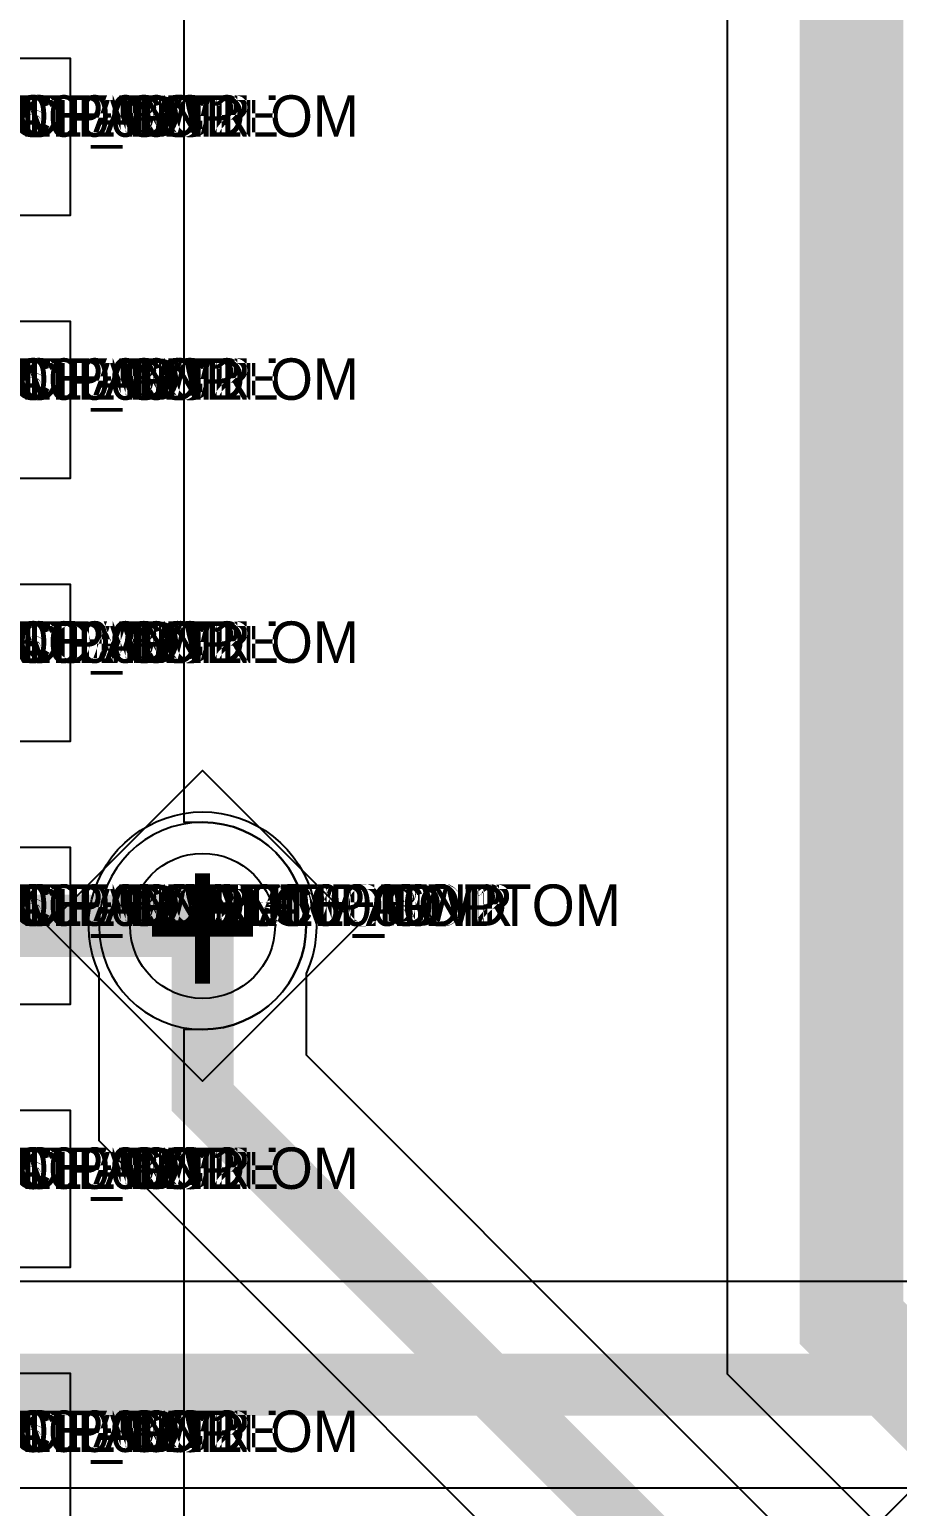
# Model space of a CAD drawing. Extents: x 0 to 323, y 0 to 320.
# Drawn here: x 147.14 to 151.33, y 241.92 to 249.05 of the extents above; entities that cross this region are included whole.
import ezdxf
from ezdxf.enums import TextEntityAlignment as Align

# ---------------------------------------------------------------- set-up
doc = ezdxf.new("R2010")
doc.units = 0
doc.header["$MEASUREMENT"] = 0
doc.layers.get('0').update_dxf_attribs({"linetype": 'CONTINUOUS'})
for name, color, linetype in [('CDN_FIGURES', 7, 'CONTINUOUS'), ('ETCH_BOTTOM', 7, 'CONTINUOUS'), ('ETCH_GND', 3, 'CONTINUOUS'), ('ETCH_INT1', 4, 'CONTINUOUS'), ('ETCH_INT2', 5, 'CONTINUOUS'), ('ETCH_PWR', 6, 'CONTINUOUS'), ('ETCH_TOP', 2, 'CONTINUOUS'), ('MANUFACTURING_NCLEGEND-1-6', 8, 'CONTINUOUS')]:
    doc.layers.add(name, color=color, linetype=linetype)

# ---------------------------------------------------------------- blocks, each defined once
blk = doc.blocks.new('PAD_INFO')
for tag in ['SHAPE_TYPE', 'PAD_HEIGHT', 'PAD_LAYER', 'PAD_TYPE', 'PAD_WIDTH']:
    blk.add_attdef(tag, (0, 0), '', height=0.2)
at = {"flags": 2}
blk.add_attdef('CDN_TYPE', (0, 0), '', height=0.2, dxfattribs=at)
blk = doc.blocks.new('DRILL_INFO')
at = {"flags": 2}
blk.add_attdef('CDN_TYPE', (0, 0), '', height=0.2, dxfattribs=at)
for tag in ['FSHAPE', 'FCHAR', 'DRILL_HEIGHT', 'DIAMETER', 'PLATED', 'DRILL_WIDTH']:
    blk.add_attdef(tag, (0, 0), '', height=0.2)
blk = doc.blocks.new('VIA0700X0300')
at = {"layer": 'ETCH_BOTTOM'}
blk.add_circle((0, 0), 0.35, dxfattribs=at)
at = {"layer": 'ETCH_GND'}
blk.add_circle((0, 0), 0.35, dxfattribs=at)
at = {"layer": 'ETCH_INT1'}
blk.add_circle((0, 0), 0.35, dxfattribs=at)
at = {"layer": 'ETCH_INT2'}
blk.add_circle((0, 0), 0.35, dxfattribs=at)
at = {"layer": 'ETCH_PWR'}
blk.add_circle((0, 0), 0.35, dxfattribs=at)
at = {"layer": 'ETCH_TOP'}
blk.add_circle((0, 0), 0.35, dxfattribs=at)
ref = blk.add_blockref('PAD_INFO', (0, 0))
ref.add_attrib('PAD_LAYER', 'ETCH_TOP', (0, 0), dxfattribs={"height": 0.2})
ref.add_attrib('SHAPE_TYPE', 'NULL', (0, 0), dxfattribs={"height": 0.2})
ref.add_attrib('PAD_TYPE', 'ANTIPAD', (0, 0), dxfattribs={"height": 0.2})
ref.add_attrib('PAD_WIDTH', '0.000000', (0, 0), dxfattribs={"height": 0.2})
ref.add_attrib('PAD_HEIGHT', '0.000000', (0, 0), dxfattribs={"height": 0.2})
ref = blk.add_blockref('PAD_INFO', (0, 0))
ref.add_attrib('PAD_LAYER', 'ETCH_GND', (0, 0), dxfattribs={"height": 0.2})
ref.add_attrib('SHAPE_TYPE', 'NULL', (0, 0), dxfattribs={"height": 0.2})
ref.add_attrib('PAD_TYPE', 'ANTIPAD', (0, 0), dxfattribs={"height": 0.2})
ref.add_attrib('PAD_WIDTH', '0.000000', (0, 0), dxfattribs={"height": 0.2})
ref.add_attrib('PAD_HEIGHT', '0.000000', (0, 0), dxfattribs={"height": 0.2})
ref = blk.add_blockref('PAD_INFO', (0, 0))
ref.add_attrib('PAD_LAYER', 'ETCH_INT1', (0, 0), dxfattribs={"height": 0.2})
ref.add_attrib('SHAPE_TYPE', 'NULL', (0, 0), dxfattribs={"height": 0.2})
ref.add_attrib('PAD_TYPE', 'ANTIPAD', (0, 0), dxfattribs={"height": 0.2})
ref.add_attrib('PAD_WIDTH', '0.000000', (0, 0), dxfattribs={"height": 0.2})
ref.add_attrib('PAD_HEIGHT', '0.000000', (0, 0), dxfattribs={"height": 0.2})
ref = blk.add_blockref('PAD_INFO', (0, 0))
ref.add_attrib('PAD_LAYER', 'ETCH_INT2', (0, 0), dxfattribs={"height": 0.2})
ref.add_attrib('SHAPE_TYPE', 'NULL', (0, 0), dxfattribs={"height": 0.2})
ref.add_attrib('PAD_TYPE', 'ANTIPAD', (0, 0), dxfattribs={"height": 0.2})
ref.add_attrib('PAD_WIDTH', '0.000000', (0, 0), dxfattribs={"height": 0.2})
ref.add_attrib('PAD_HEIGHT', '0.000000', (0, 0), dxfattribs={"height": 0.2})
ref = blk.add_blockref('PAD_INFO', (0, 0))
ref.add_attrib('PAD_LAYER', 'ETCH_PWR', (0, 0), dxfattribs={"height": 0.2})
ref.add_attrib('SHAPE_TYPE', 'NULL', (0, 0), dxfattribs={"height": 0.2})
ref.add_attrib('PAD_TYPE', 'ANTIPAD', (0, 0), dxfattribs={"height": 0.2})
ref.add_attrib('PAD_WIDTH', '0.000000', (0, 0), dxfattribs={"height": 0.2})
ref.add_attrib('PAD_HEIGHT', '0.000000', (0, 0), dxfattribs={"height": 0.2})
ref = blk.add_blockref('PAD_INFO', (0, 0))
ref.add_attrib('PAD_LAYER', 'ETCH_BOTTOM', (0, 0), dxfattribs={"height": 0.2})
ref.add_attrib('SHAPE_TYPE', 'NULL', (0, 0), dxfattribs={"height": 0.2})
ref.add_attrib('PAD_TYPE', 'ANTIPAD', (0, 0), dxfattribs={"height": 0.2})
ref.add_attrib('PAD_WIDTH', '0.000000', (0, 0), dxfattribs={"height": 0.2})
ref.add_attrib('PAD_HEIGHT', '0.000000', (0, 0), dxfattribs={"height": 0.2})
ref = blk.add_blockref('PAD_INFO', (0, 0))
ref.add_attrib('PAD_LAYER', 'ETCH_TOP', (0, 0), dxfattribs={"height": 0.2})
ref.add_attrib('SHAPE_TYPE', 'NULL', (0, 0), dxfattribs={"height": 0.2})
ref.add_attrib('PAD_TYPE', 'THERMAL', (0, 0), dxfattribs={"height": 0.2})
ref.add_attrib('PAD_WIDTH', '0.000000', (0, 0), dxfattribs={"height": 0.2})
ref.add_attrib('PAD_HEIGHT', '0.000000', (0, 0), dxfattribs={"height": 0.2})
ref = blk.add_blockref('PAD_INFO', (0, 0))
ref.add_attrib('PAD_LAYER', 'ETCH_GND', (0, 0), dxfattribs={"height": 0.2})
ref.add_attrib('SHAPE_TYPE', 'NULL', (0, 0), dxfattribs={"height": 0.2})
ref.add_attrib('PAD_TYPE', 'THERMAL', (0, 0), dxfattribs={"height": 0.2})
ref.add_attrib('PAD_WIDTH', '0.000000', (0, 0), dxfattribs={"height": 0.2})
ref.add_attrib('PAD_HEIGHT', '0.000000', (0, 0), dxfattribs={"height": 0.2})
ref = blk.add_blockref('PAD_INFO', (0, 0))
ref.add_attrib('PAD_LAYER', 'ETCH_INT1', (0, 0), dxfattribs={"height": 0.2})
ref.add_attrib('SHAPE_TYPE', 'NULL', (0, 0), dxfattribs={"height": 0.2})
ref.add_attrib('PAD_TYPE', 'THERMAL', (0, 0), dxfattribs={"height": 0.2})
ref.add_attrib('PAD_WIDTH', '0.000000', (0, 0), dxfattribs={"height": 0.2})
ref.add_attrib('PAD_HEIGHT', '0.000000', (0, 0), dxfattribs={"height": 0.2})
ref = blk.add_blockref('PAD_INFO', (0, 0))
ref.add_attrib('PAD_LAYER', 'ETCH_INT2', (0, 0), dxfattribs={"height": 0.2})
ref.add_attrib('SHAPE_TYPE', 'NULL', (0, 0), dxfattribs={"height": 0.2})
ref.add_attrib('PAD_TYPE', 'THERMAL', (0, 0), dxfattribs={"height": 0.2})
ref.add_attrib('PAD_WIDTH', '0.000000', (0, 0), dxfattribs={"height": 0.2})
ref.add_attrib('PAD_HEIGHT', '0.000000', (0, 0), dxfattribs={"height": 0.2})
ref = blk.add_blockref('PAD_INFO', (0, 0))
ref.add_attrib('PAD_LAYER', 'ETCH_PWR', (0, 0), dxfattribs={"height": 0.2})
ref.add_attrib('SHAPE_TYPE', 'NULL', (0, 0), dxfattribs={"height": 0.2})
ref.add_attrib('PAD_TYPE', 'THERMAL', (0, 0), dxfattribs={"height": 0.2})
ref.add_attrib('PAD_WIDTH', '0.000000', (0, 0), dxfattribs={"height": 0.2})
ref.add_attrib('PAD_HEIGHT', '0.000000', (0, 0), dxfattribs={"height": 0.2})
ref = blk.add_blockref('PAD_INFO', (0, 0))
ref.add_attrib('PAD_LAYER', 'ETCH_BOTTOM', (0, 0), dxfattribs={"height": 0.2})
ref.add_attrib('SHAPE_TYPE', 'NULL', (0, 0), dxfattribs={"height": 0.2})
ref.add_attrib('PAD_TYPE', 'THERMAL', (0, 0), dxfattribs={"height": 0.2})
ref.add_attrib('PAD_WIDTH', '0.000000', (0, 0), dxfattribs={"height": 0.2})
ref.add_attrib('PAD_HEIGHT', '0.000000', (0, 0), dxfattribs={"height": 0.2})
ref = blk.add_blockref('PAD_INFO', (0, 0))
ref.add_attrib('PAD_LAYER', 'ETCH_TOP', (0, 0), dxfattribs={"height": 0.2})
ref.add_attrib('SHAPE_TYPE', 'CIRCLE', (0, 0), dxfattribs={"height": 0.2})
ref.add_attrib('PAD_TYPE', 'REGULAR', (0, 0), dxfattribs={"height": 0.2})
ref.add_attrib('PAD_WIDTH', '0.700000', (0, 0), dxfattribs={"height": 0.2})
ref.add_attrib('PAD_HEIGHT', '0.700000', (0, 0), dxfattribs={"height": 0.2})
ref = blk.add_blockref('PAD_INFO', (0, 0))
ref.add_attrib('PAD_LAYER', 'ETCH_GND', (0, 0), dxfattribs={"height": 0.2})
ref.add_attrib('SHAPE_TYPE', 'CIRCLE', (0, 0), dxfattribs={"height": 0.2})
ref.add_attrib('PAD_TYPE', 'REGULAR', (0, 0), dxfattribs={"height": 0.2})
ref.add_attrib('PAD_WIDTH', '0.700000', (0, 0), dxfattribs={"height": 0.2})
ref.add_attrib('PAD_HEIGHT', '0.700000', (0, 0), dxfattribs={"height": 0.2})
ref = blk.add_blockref('PAD_INFO', (0, 0))
ref.add_attrib('PAD_LAYER', 'ETCH_INT1', (0, 0), dxfattribs={"height": 0.2})
ref.add_attrib('SHAPE_TYPE', 'CIRCLE', (0, 0), dxfattribs={"height": 0.2})
ref.add_attrib('PAD_TYPE', 'REGULAR', (0, 0), dxfattribs={"height": 0.2})
ref.add_attrib('PAD_WIDTH', '0.700000', (0, 0), dxfattribs={"height": 0.2})
ref.add_attrib('PAD_HEIGHT', '0.700000', (0, 0), dxfattribs={"height": 0.2})
ref = blk.add_blockref('PAD_INFO', (0, 0))
ref.add_attrib('PAD_LAYER', 'ETCH_INT2', (0, 0), dxfattribs={"height": 0.2})
ref.add_attrib('SHAPE_TYPE', 'CIRCLE', (0, 0), dxfattribs={"height": 0.2})
ref.add_attrib('PAD_TYPE', 'REGULAR', (0, 0), dxfattribs={"height": 0.2})
ref.add_attrib('PAD_WIDTH', '0.700000', (0, 0), dxfattribs={"height": 0.2})
ref.add_attrib('PAD_HEIGHT', '0.700000', (0, 0), dxfattribs={"height": 0.2})
ref = blk.add_blockref('PAD_INFO', (0, 0))
ref.add_attrib('PAD_LAYER', 'ETCH_PWR', (0, 0), dxfattribs={"height": 0.2})
ref.add_attrib('SHAPE_TYPE', 'CIRCLE', (0, 0), dxfattribs={"height": 0.2})
ref.add_attrib('PAD_TYPE', 'REGULAR', (0, 0), dxfattribs={"height": 0.2})
ref.add_attrib('PAD_WIDTH', '0.700000', (0, 0), dxfattribs={"height": 0.2})
ref.add_attrib('PAD_HEIGHT', '0.700000', (0, 0), dxfattribs={"height": 0.2})
ref = blk.add_blockref('PAD_INFO', (0, 0))
ref.add_attrib('PAD_LAYER', 'ETCH_BOTTOM', (0, 0), dxfattribs={"height": 0.2})
ref.add_attrib('SHAPE_TYPE', 'CIRCLE', (0, 0), dxfattribs={"height": 0.2})
ref.add_attrib('PAD_TYPE', 'REGULAR', (0, 0), dxfattribs={"height": 0.2})
ref.add_attrib('PAD_WIDTH', '0.700000', (0, 0), dxfattribs={"height": 0.2})
ref.add_attrib('PAD_HEIGHT', '0.700000', (0, 0), dxfattribs={"height": 0.2})
ref = blk.add_blockref('DRILL_INFO', (0, 0))
ref.add_attrib('DIAMETER', '0.300000', (0, 0), dxfattribs={"height": 0.2})
ref.add_attrib('PLATED', 'PLATED', (0, 0), dxfattribs={"height": 0.2})
ref.add_attrib('FSHAPE', 'DIAMOND', (0, 0), dxfattribs={"height": 0.2})
ref.add_attrib('FCHAR', '+', (0, 0), dxfattribs={"height": 0.2})
ref.add_attrib('DRILL_WIDTH', '1.500000', (0, 0), dxfattribs={"height": 0.2})
ref.add_attrib('DRILL_HEIGHT', '1.500000', (0, 0), dxfattribs={"height": 0.2})
for tag in ['CDN_TYPE', 'PIN']:
    blk.add_attdef(tag, (0, 0), '', height=0.2)
at = {"flags": 2}
for tag in ['PSTKNAME', 'BBV']:
    blk.add_attdef(tag, (0, 0), '', height=0.2, dxfattribs=at)
blk = doc.blocks.new('FIGURE_DIAMOND')
at = {"layer": 'CDN_FIGURES'}
blk.add_lwpolyline([(-0.5, 0), (0, 0.5), (0.5, 0), (0, -0.5)], close=True, dxfattribs=at)
blk = doc.blocks.new('RC1250X0760TS')
at = {"layer": 'ETCH_TOP'}
blk.add_lwpolyline([(-0.625, -0.38), (-0.625, 0.38), (0.625, 0.38), (0.625, -0.38)], close=True, dxfattribs=at)
ref = blk.add_blockref('PAD_INFO', (0, 0))
ref.add_attrib('PAD_LAYER', 'ETCH_TOP', (0, 0), dxfattribs={"height": 0.2})
ref.add_attrib('SHAPE_TYPE', 'NULL', (0, 0), dxfattribs={"height": 0.2})
ref.add_attrib('PAD_TYPE', 'ANTIPAD', (0, 0), dxfattribs={"height": 0.2})
ref.add_attrib('PAD_WIDTH', '0.000000', (0, 0), dxfattribs={"height": 0.2})
ref.add_attrib('PAD_HEIGHT', '0.000000', (0, 0), dxfattribs={"height": 0.2})
ref = blk.add_blockref('PAD_INFO', (0, 0))
ref.add_attrib('PAD_LAYER', 'ETCH_GND', (0, 0), dxfattribs={"height": 0.2})
ref.add_attrib('SHAPE_TYPE', 'NULL', (0, 0), dxfattribs={"height": 0.2})
ref.add_attrib('PAD_TYPE', 'ANTIPAD', (0, 0), dxfattribs={"height": 0.2})
ref.add_attrib('PAD_WIDTH', '0.000000', (0, 0), dxfattribs={"height": 0.2})
ref.add_attrib('PAD_HEIGHT', '0.000000', (0, 0), dxfattribs={"height": 0.2})
ref = blk.add_blockref('PAD_INFO', (0, 0))
ref.add_attrib('PAD_LAYER', 'ETCH_INT1', (0, 0), dxfattribs={"height": 0.2})
ref.add_attrib('SHAPE_TYPE', 'NULL', (0, 0), dxfattribs={"height": 0.2})
ref.add_attrib('PAD_TYPE', 'ANTIPAD', (0, 0), dxfattribs={"height": 0.2})
ref.add_attrib('PAD_WIDTH', '0.000000', (0, 0), dxfattribs={"height": 0.2})
ref.add_attrib('PAD_HEIGHT', '0.000000', (0, 0), dxfattribs={"height": 0.2})
ref = blk.add_blockref('PAD_INFO', (0, 0))
ref.add_attrib('PAD_LAYER', 'ETCH_INT2', (0, 0), dxfattribs={"height": 0.2})
ref.add_attrib('SHAPE_TYPE', 'NULL', (0, 0), dxfattribs={"height": 0.2})
ref.add_attrib('PAD_TYPE', 'ANTIPAD', (0, 0), dxfattribs={"height": 0.2})
ref.add_attrib('PAD_WIDTH', '0.000000', (0, 0), dxfattribs={"height": 0.2})
ref.add_attrib('PAD_HEIGHT', '0.000000', (0, 0), dxfattribs={"height": 0.2})
ref = blk.add_blockref('PAD_INFO', (0, 0))
ref.add_attrib('PAD_LAYER', 'ETCH_PWR', (0, 0), dxfattribs={"height": 0.2})
ref.add_attrib('SHAPE_TYPE', 'NULL', (0, 0), dxfattribs={"height": 0.2})
ref.add_attrib('PAD_TYPE', 'ANTIPAD', (0, 0), dxfattribs={"height": 0.2})
ref.add_attrib('PAD_WIDTH', '0.000000', (0, 0), dxfattribs={"height": 0.2})
ref.add_attrib('PAD_HEIGHT', '0.000000', (0, 0), dxfattribs={"height": 0.2})
ref = blk.add_blockref('PAD_INFO', (0, 0))
ref.add_attrib('PAD_LAYER', 'ETCH_BOTTOM', (0, 0), dxfattribs={"height": 0.2})
ref.add_attrib('SHAPE_TYPE', 'NULL', (0, 0), dxfattribs={"height": 0.2})
ref.add_attrib('PAD_TYPE', 'ANTIPAD', (0, 0), dxfattribs={"height": 0.2})
ref.add_attrib('PAD_WIDTH', '0.000000', (0, 0), dxfattribs={"height": 0.2})
ref.add_attrib('PAD_HEIGHT', '0.000000', (0, 0), dxfattribs={"height": 0.2})
ref = blk.add_blockref('PAD_INFO', (0, 0))
ref.add_attrib('PAD_LAYER', 'ETCH_TOP', (0, 0), dxfattribs={"height": 0.2})
ref.add_attrib('SHAPE_TYPE', 'NULL', (0, 0), dxfattribs={"height": 0.2})
ref.add_attrib('PAD_TYPE', 'THERMAL', (0, 0), dxfattribs={"height": 0.2})
ref.add_attrib('PAD_WIDTH', '0.000000', (0, 0), dxfattribs={"height": 0.2})
ref.add_attrib('PAD_HEIGHT', '0.000000', (0, 0), dxfattribs={"height": 0.2})
ref = blk.add_blockref('PAD_INFO', (0, 0))
ref.add_attrib('PAD_LAYER', 'ETCH_GND', (0, 0), dxfattribs={"height": 0.2})
ref.add_attrib('SHAPE_TYPE', 'NULL', (0, 0), dxfattribs={"height": 0.2})
ref.add_attrib('PAD_TYPE', 'THERMAL', (0, 0), dxfattribs={"height": 0.2})
ref.add_attrib('PAD_WIDTH', '0.000000', (0, 0), dxfattribs={"height": 0.2})
ref.add_attrib('PAD_HEIGHT', '0.000000', (0, 0), dxfattribs={"height": 0.2})
ref = blk.add_blockref('PAD_INFO', (0, 0))
ref.add_attrib('PAD_LAYER', 'ETCH_INT1', (0, 0), dxfattribs={"height": 0.2})
ref.add_attrib('SHAPE_TYPE', 'NULL', (0, 0), dxfattribs={"height": 0.2})
ref.add_attrib('PAD_TYPE', 'THERMAL', (0, 0), dxfattribs={"height": 0.2})
ref.add_attrib('PAD_WIDTH', '0.000000', (0, 0), dxfattribs={"height": 0.2})
ref.add_attrib('PAD_HEIGHT', '0.000000', (0, 0), dxfattribs={"height": 0.2})
ref = blk.add_blockref('PAD_INFO', (0, 0))
ref.add_attrib('PAD_LAYER', 'ETCH_INT2', (0, 0), dxfattribs={"height": 0.2})
ref.add_attrib('SHAPE_TYPE', 'NULL', (0, 0), dxfattribs={"height": 0.2})
ref.add_attrib('PAD_TYPE', 'THERMAL', (0, 0), dxfattribs={"height": 0.2})
ref.add_attrib('PAD_WIDTH', '0.000000', (0, 0), dxfattribs={"height": 0.2})
ref.add_attrib('PAD_HEIGHT', '0.000000', (0, 0), dxfattribs={"height": 0.2})
ref = blk.add_blockref('PAD_INFO', (0, 0))
ref.add_attrib('PAD_LAYER', 'ETCH_PWR', (0, 0), dxfattribs={"height": 0.2})
ref.add_attrib('SHAPE_TYPE', 'NULL', (0, 0), dxfattribs={"height": 0.2})
ref.add_attrib('PAD_TYPE', 'THERMAL', (0, 0), dxfattribs={"height": 0.2})
ref.add_attrib('PAD_WIDTH', '0.000000', (0, 0), dxfattribs={"height": 0.2})
ref.add_attrib('PAD_HEIGHT', '0.000000', (0, 0), dxfattribs={"height": 0.2})
ref = blk.add_blockref('PAD_INFO', (0, 0))
ref.add_attrib('PAD_LAYER', 'ETCH_BOTTOM', (0, 0), dxfattribs={"height": 0.2})
ref.add_attrib('SHAPE_TYPE', 'NULL', (0, 0), dxfattribs={"height": 0.2})
ref.add_attrib('PAD_TYPE', 'THERMAL', (0, 0), dxfattribs={"height": 0.2})
ref.add_attrib('PAD_WIDTH', '0.000000', (0, 0), dxfattribs={"height": 0.2})
ref.add_attrib('PAD_HEIGHT', '0.000000', (0, 0), dxfattribs={"height": 0.2})
ref = blk.add_blockref('PAD_INFO', (0, 0))
ref.add_attrib('PAD_LAYER', 'ETCH_TOP', (0, 0), dxfattribs={"height": 0.2})
ref.add_attrib('SHAPE_TYPE', 'RECTANGLE', (0, 0), dxfattribs={"height": 0.2})
ref.add_attrib('PAD_TYPE', 'REGULAR', (0, 0), dxfattribs={"height": 0.2})
ref.add_attrib('PAD_WIDTH', '1.250000', (0, 0), dxfattribs={"height": 0.2})
ref.add_attrib('PAD_HEIGHT', '0.760000', (0, 0), dxfattribs={"height": 0.2})
ref = blk.add_blockref('PAD_INFO', (0, 0))
ref.add_attrib('PAD_LAYER', 'ETCH_GND', (0, 0), dxfattribs={"height": 0.2})
ref.add_attrib('SHAPE_TYPE', 'NULL', (0, 0), dxfattribs={"height": 0.2})
ref.add_attrib('PAD_TYPE', 'REGULAR', (0, 0), dxfattribs={"height": 0.2})
ref.add_attrib('PAD_WIDTH', '0.000000', (0, 0), dxfattribs={"height": 0.2})
ref.add_attrib('PAD_HEIGHT', '0.000000', (0, 0), dxfattribs={"height": 0.2})
ref = blk.add_blockref('PAD_INFO', (0, 0))
ref.add_attrib('PAD_LAYER', 'ETCH_INT1', (0, 0), dxfattribs={"height": 0.2})
ref.add_attrib('SHAPE_TYPE', 'NULL', (0, 0), dxfattribs={"height": 0.2})
ref.add_attrib('PAD_TYPE', 'REGULAR', (0, 0), dxfattribs={"height": 0.2})
ref.add_attrib('PAD_WIDTH', '0.000000', (0, 0), dxfattribs={"height": 0.2})
ref.add_attrib('PAD_HEIGHT', '0.000000', (0, 0), dxfattribs={"height": 0.2})
ref = blk.add_blockref('PAD_INFO', (0, 0))
ref.add_attrib('PAD_LAYER', 'ETCH_INT2', (0, 0), dxfattribs={"height": 0.2})
ref.add_attrib('SHAPE_TYPE', 'NULL', (0, 0), dxfattribs={"height": 0.2})
ref.add_attrib('PAD_TYPE', 'REGULAR', (0, 0), dxfattribs={"height": 0.2})
ref.add_attrib('PAD_WIDTH', '0.000000', (0, 0), dxfattribs={"height": 0.2})
ref.add_attrib('PAD_HEIGHT', '0.000000', (0, 0), dxfattribs={"height": 0.2})
ref = blk.add_blockref('PAD_INFO', (0, 0))
ref.add_attrib('PAD_LAYER', 'ETCH_PWR', (0, 0), dxfattribs={"height": 0.2})
ref.add_attrib('SHAPE_TYPE', 'NULL', (0, 0), dxfattribs={"height": 0.2})
ref.add_attrib('PAD_TYPE', 'REGULAR', (0, 0), dxfattribs={"height": 0.2})
ref.add_attrib('PAD_WIDTH', '0.000000', (0, 0), dxfattribs={"height": 0.2})
ref.add_attrib('PAD_HEIGHT', '0.000000', (0, 0), dxfattribs={"height": 0.2})
ref = blk.add_blockref('PAD_INFO', (0, 0))
ref.add_attrib('PAD_LAYER', 'ETCH_BOTTOM', (0, 0), dxfattribs={"height": 0.2})
ref.add_attrib('SHAPE_TYPE', 'NULL', (0, 0), dxfattribs={"height": 0.2})
ref.add_attrib('PAD_TYPE', 'REGULAR', (0, 0), dxfattribs={"height": 0.2})
ref.add_attrib('PAD_WIDTH', '0.000000', (0, 0), dxfattribs={"height": 0.2})
ref.add_attrib('PAD_HEIGHT', '0.000000', (0, 0), dxfattribs={"height": 0.2})
ref = blk.add_blockref('DRILL_INFO', (0, 0))
ref.add_attrib('DIAMETER', '0.000000', (0, 0), dxfattribs={"height": 0.2})
ref.add_attrib('PLATED', 'PLATED', (0, 0), dxfattribs={"height": 0.2})
ref.add_attrib('FSHAPE', 'NULL', (0, 0), dxfattribs={"height": 0.2})
ref.add_attrib('DRILL_WIDTH', '0.000000', (0, 0), dxfattribs={"height": 0.2})
ref.add_attrib('DRILL_HEIGHT', '0.000000', (0, 0), dxfattribs={"height": 0.2})
for tag in ['CDN_TYPE', 'PIN']:
    blk.add_attdef(tag, (0, 0), '', height=0.2)
at = {"flags": 2}
for tag in ['PSTKNAME', 'BBV']:
    blk.add_attdef(tag, (0, 0), '', height=0.2, dxfattribs=at)
blk = doc.blocks.new('SO-24W')
at = {"layer": 'ETCH_TOP'}
ref = blk.add_blockref('RC1250X0760TS', (4.75, 5.715), dxfattribs=at)
ref.add_attrib('CDN_TYPE', 'PIN', (0, 0), dxfattribs={"height": 0.2})
ref.add_attrib('PIN', '23', (0, 0), dxfattribs={"height": 0.2})
ref = blk.add_blockref('RC1250X0760TS', (4.75, 4.445), dxfattribs=at)
ref.add_attrib('CDN_TYPE', 'PIN', (0, 0), dxfattribs={"height": 0.2})
ref.add_attrib('PIN', '22', (0, 0), dxfattribs={"height": 0.2})
ref = blk.add_blockref('RC1250X0760TS', (4.75, 3.175), dxfattribs=at)
ref.add_attrib('CDN_TYPE', 'PIN', (0, 0), dxfattribs={"height": 0.2})
ref.add_attrib('PIN', '21', (0, 0), dxfattribs={"height": 0.2})
ref = blk.add_blockref('RC1250X0760TS', (4.75, 1.905), dxfattribs=at)
ref.add_attrib('CDN_TYPE', 'PIN', (0, 0), dxfattribs={"height": 0.2})
ref.add_attrib('PIN', '20', (0, 0), dxfattribs={"height": 0.2})
ref = blk.add_blockref('RC1250X0760TS', (4.75, 0.635), dxfattribs=at)
ref.add_attrib('CDN_TYPE', 'PIN', (0, 0), dxfattribs={"height": 0.2})
ref.add_attrib('PIN', '19', (0, 0), dxfattribs={"height": 0.2})
ref = blk.add_blockref('RC1250X0760TS', (4.75, -0.635), dxfattribs=at)
ref.add_attrib('CDN_TYPE', 'PIN', (0, 0), dxfattribs={"height": 0.2})
ref.add_attrib('PIN', '18', (0, 0), dxfattribs={"height": 0.2})
ref = blk.add_blockref('RC1250X0760TS', (4.75, -3.175), dxfattribs=at)
ref.add_attrib('CDN_TYPE', 'PIN', (0, 0), dxfattribs={"height": 0.2})
ref.add_attrib('PIN', '16', (0, 0), dxfattribs={"height": 0.2})
ref = blk.add_blockref('RC1250X0760TS', (4.75, -1.905), dxfattribs=at)
ref.add_attrib('CDN_TYPE', 'PIN', (0, 0), dxfattribs={"height": 0.2})
ref.add_attrib('PIN', '17', (0, 0), dxfattribs={"height": 0.2})
ref = blk.add_blockref('RC1250X0760TS', (4.75, -4.445), dxfattribs=at)
ref.add_attrib('CDN_TYPE', 'PIN', (0, 0), dxfattribs={"height": 0.2})
ref.add_attrib('PIN', '15', (0, 0), dxfattribs={"height": 0.2})
ref = blk.add_blockref('RC1250X0760TS', (4.75, -5.715), dxfattribs=at)
ref.add_attrib('CDN_TYPE', 'PIN', (0, 0), dxfattribs={"height": 0.2})
ref.add_attrib('PIN', '14', (0, 0), dxfattribs={"height": 0.2})
at = {"flags": 2}
for tag in ['SYMBOL_TYPE', 'CDN_TYPE', 'REFDES']:
    blk.add_attdef(tag, (0, 0), '', height=0.2, dxfattribs=at)

msp = doc.modelspace()

# ---------------------------------------------------------------- linework, layer by layer
at = {"layer": 'ETCH_BOTTOM'}
for points, format in [([(143.2126, 262.4055, 0.5, 0.5, 0), (143.2126, 261.0555, 0.5, 0.5, 0), (144.6626, 259.6055, 0.5, 0.5, 0), (146.9733, 259.6055, 0.5, 0.5, 0), (151.1126, 255.4662, 0.5, 0.5, 0), (151.1126, 242.8055, 0.5, 0.5, 0), (154.8626, 239.0555, 0.5, 0.5, 0)], "xyseb"), ([(154.4383, 238.6312), (150.5125, 242.5569), (150.5125, 255.2176), (148.0429, 257.6873, -1.32274)], "xyb"), ([(147.9125, 237.0554), (147.9125, 237.5138, -0.155693), (147.5883, 237.6812), (147.3233, 237.9462, -0.773929), (147.9125, 238.9475), (147.9125, 239.2554), (147.7626, 239.2554, -1), (147.7626, 240.4556), (147.9125, 240.4556), (147.9125, 240.9056), (150.2553, 240.9056), (147.4775, 243.6834), (147.4775, 244.4913, -1.558329), (148.4777, 244.4913), (148.4777, 244.0976), (151.9127, 240.6626), (151.9127, 232.3126)], "xyb"), ([(147.9776, 244.7205, 0.3, 0.3, 0), (147.9776, 243.8905, 0.3, 0.3, 0), (151.4126, 240.4555, 0.3, 0.3, 0), (151.4126, 232.1055, 0.3, 0.3, 0), (153.0626, 230.4555, 0.3, 0.3, 0), (153.0626, 212.4555, 0.3, 0.3, 0), (152.2626, 211.6555, 0.3, 0.3, 0), (152.2626, 209.8055, 0.3, 0.3, 0)], "xyseb")]:
    msp.add_lwpolyline(points, format=format, dxfattribs=at)
at = {"layer": 'ETCH_GND'}
msp.add_lwpolyline([(148.4777, 244.7205, 1), (147.4775, 244.7205, 1)], format="xyb", close=True, dxfattribs=at)
at = {"layer": 'ETCH_INT1'}
for points, format in [([(157.6926, 236.499), (156.2432, 237.9484), (156.2432, 237.9677), (152.2055, 242.0054), (130.7555, 242.0054), (127.909, 244.8519, -1), (128.6162, 245.5591), (128.6162, 245.5591), (131.1697, 243.0056), (141.4855, 243.0056, -1.362386), (142.4397, 243.0056), (144.2442, 243.0056, -4.349856), (144.681, 243.0056), (152.6197, 243.0056), (156.5155, 239.1099, -2.085046), (157.067, 238.5584), (157.2434, 238.3819), (157.2434, 238.3626), (158.6928, 236.9132)], "xyb"), ([(128.2626, 245.2055, 0.3, 0.3, 0), (130.9626, 242.5055, 0.3, 0.3, 0), (152.4126, 242.5055, 0.3, 0.3, 0), (156.7433, 238.1748, 0.3, 0.3, 0), (156.7433, 238.1555, 0.3, 0.3, 0), (158.1927, 236.7061, 0.3, 0.3, 0), (158.1927, 225.6356, 0.3, 0.3, 0), (152.2126, 219.6555, 0.3, 0.3, 0), (152.2126, 214.7555, 0.3, 0.3, 0)], "xyseb")]:
    msp.add_lwpolyline(points, format=format, dxfattribs=at)
msp.add_lwpolyline([(148.4777, 244.7205, 1), (147.4775, 244.7205, 1)], format="xyb", close=True, dxfattribs=at)
at = {"layer": 'ETCH_INT2'}
msp.add_lwpolyline([(175.2802, 255.1555), (162.5626, 255.1555), (162.4626, 255.2555), (161.9126, 255.2555), (157.3126, 250.6555), (157.3126, 247.2563), (157.2942, 247.2411, 0.471125), (157.2942, 246.4699), (157.3126, 246.4547), (157.3126, 242.9055), (157.2126, 242.8055), (152.2126, 242.8055), (149.6626, 240.2555), (148.0632, 240.2555), (148.0501, 240.2647, 0.316177), (147.4751, 240.2647), (147.462, 240.2555), (145.9204, 240.2555), (145.9057, 240.2693, 0.397167), (145.2195, 240.2693), (145.2048, 240.2555), (126.5148, 240.2555)], format="xyb", dxfattribs=at)
msp.add_lwpolyline([(147.9776, 245.2206, 1), (147.9776, 244.2204, 1)], format="xyb", close=True, dxfattribs=at)
at = {"layer": 'ETCH_PWR'}
msp.add_lwpolyline([(148.4777, 244.7205, 1), (147.4775, 244.7205, 1)], format="xyb", close=True, dxfattribs=at)
at = {"layer": 'ETCH_TOP'}
for points, format in [([(147.8877, 250.0554), (147.8877, 245.2206), (147.9776, 245.2206, -1), (147.9776, 244.2204), (147.8877, 244.2204), (147.8877, 241.5106), (148.4562, 241.5106), (149.0612, 240.9056), (150.5627, 240.9056), (150.5627, 237.0554)], "xyb"), ([(146.7126, 244.7205, 0.3, 0.3, 0), (147.9776, 244.7205, 0.3, 0.3, 0)], "xyseb")]:
    msp.add_lwpolyline(points, format=format, dxfattribs=at)

# ---------------------------------------------------------------- block references
msp.add_blockref('SO-24W', (141.9626, 245.3555))
for p in [(145.6476, 245.9905), (147.9776, 244.7205)]:
    msp.add_blockref('VIA0700X0300', p, dxfattribs=at)
at = {"layer": 'MANUFACTURING_NCLEGEND-1-6', "xscale": 1.5, "yscale": 1.5}
msp.add_blockref('FIGURE_DIAMOND', (147.9776, 244.7205), dxfattribs=at)

# ---------------------------------------------------------------- texts
at = {"layer": 'MANUFACTURING_NCLEGEND-1-6'}
msp.add_text('+', height=0.75, dxfattribs=at).set_placement((147.9776, 244.7205), align=Align.MIDDLE_CENTER)

doc.saveas('drawing.dxf')
